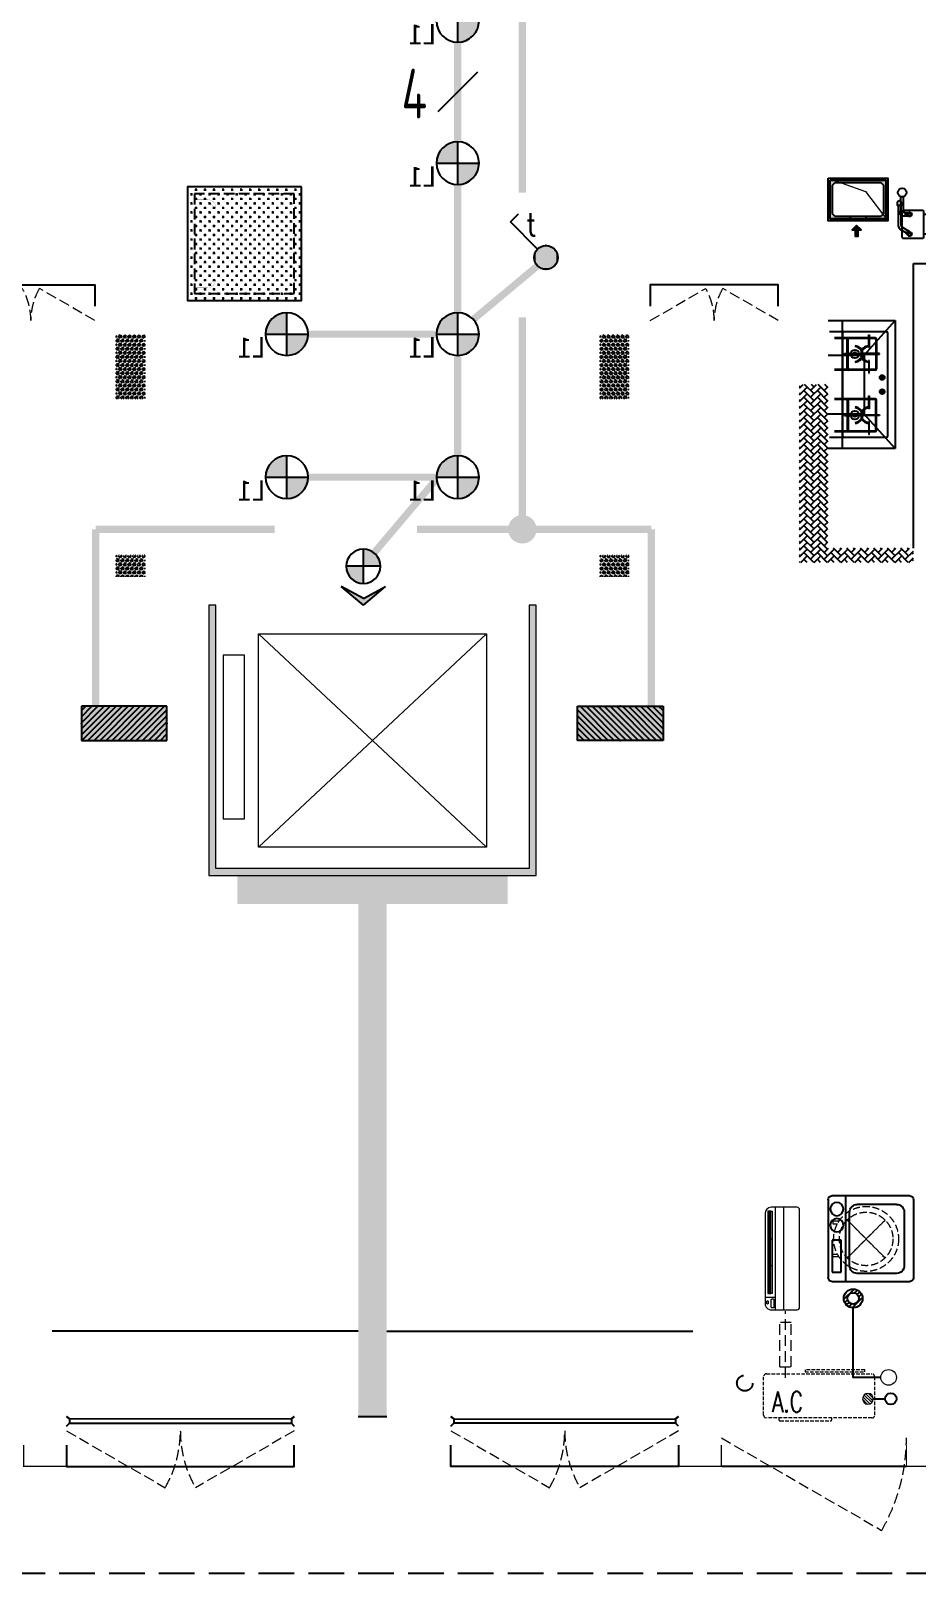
# Model space of a CAD drawing. Extents: x 5031545 to 5313844, y -886381 to -283477.
# Drawn here: x 5110114 to 5116339, y -791237 to -780402 of the extents above; entities that cross this region are included whole.
import ezdxf
from ezdxf.enums import TextEntityAlignment as Align

# ---------------------------------------------------------------- set-up
doc = ezdxf.new("R2010")
doc.units = 0
doc.header["$LTSCALE"] = 1000
doc.header["$MEASUREMENT"] = 0
for name, pattern in [('$1$DASH', [0.35, 0.25, -0.1]), ('__DASH', [0.35, 0.25, -0.1]), ('DASH', [0.35, 0.25, -0.1]), ('HIDDEN', [0.375, 0.25, -0.125])]:
    doc.linetypes.add(name, pattern=pattern)
doc.layers.get('0').update_dxf_attribs({"linetype": 'CONTINUOUS'})
for name, color, linetype in [('!!电气', 1, 'CONTINUOUS'), ('$RECOVER_210609100354-0', 7, 'CONTINUOUS'), ('$RECOVER_210609100354-25', 7, 'CONTINUOUS'), ('$RECOVER_210609100354-43', 7, 'CONTINUOUS'), ('3-栏杆1', 252, 'CONTINUOUS'), ('3.5方案汇报，与郭总、侯月琴确定户型_t8$0$2020.03.04 -1安徽标准化洋房户型(UA）_t8_t8$0$看线', 154, 'CONTINUOUS'), ('A-标注', 1, 'CONTINUOUS'), ('AH-FURNITURE', 1, 'CONTINUOUS'), ('DIM-照明', 7, 'CONTINUOUS'), ('E-天花灯具', 92, 'CONTINUOUS'), ('EQUIP-照明', 3, 'CONTINUOUS'), ('EQUIP-箱柜', 3, 'CONTINUOUS'), ('LVTRY', 252, 'CONTINUOUS'), ('VPIPE-凝结', 150, 'CONTINUOUS'), ('VPIPE-雨水', 4, 'DASH'), ('WIRE-动力', 7, 'CONTINUOUS'), ('WIRE-照明', 2, 'CONTINUOUS'), ('保温', 6, 'CONTINUOUS'), ('卫生间', 6, 'CONTINUOUS'), ('建筑-排气道', 252, 'CONTINUOUS'), ('看线', 185, 'CONTINUOUS')]:
    doc.layers.add(name, color=color, linetype=linetype)
for name, color, linetype, lineweight in [('3.5方案汇报，与郭总、侯月琴确定户型_t8$0$STAIR', 2, 'CONTINUOUS', 18), ('EQUIP_地漏', 7, 'CONTINUOUS', 18), ('PUB_HATCH', 8, 'CONTINUOUS', 9), ('VPIPE-废水', 31, 'TG_F', 18), ('WINDOW', 146, 'CONTINUOUS', 20), ('填充', 251, 'CONTINUOUS', 5), ('平面-空调室内机', 176, 'CONTINUOUS', 9), ('平面-空调预留孔', 252, 'CONTINUOUS', 15), ('立面-洞口示意', 252, 'CONTINUOUS', 13)]:
    doc.layers.add(name, color=color, linetype=linetype, lineweight=lineweight)
doc.styles.add('_TCH_DIM', font='SIMPLEX', dxfattribs={"bigfont": 'GBCBIG'})
doc.styles.add('_TCH_LABEL', font='COMPLEX', dxfattribs={"bigfont": 'GBCBIG'})
doc.styles.add('_TEL_DIM', font='simplex.shx', dxfattribs={"width": 0.8, "height": 3.5, "bigfont": 'hztxt.shx'})
doc.styles.add('DIM_FONT', font='SIMPLEX', dxfattribs={"width": 0.7, "bigfont": 'GBCBIG'})
doc.styles.get("Standard").update_dxf_attribs({"font": 'gbenor.shx', "bigfont": 'gbcbig.shx'})
doc.styles.add('TG_LINETYPE', font='SIMPLEX', dxfattribs={"width": 0.8, "height": 3, "bigfont": 'HZTXT'})
doc.styles.add('黑体', font='simhei.ttf')
doc.linetypes.add('TG_F', pattern='A,2,-0.3,["F",TG_LINETYPE,S=0.1,R=0,X=-0.23,Y=-0.15],0', length=2.3)
pattern_1 = [(90, (0, 0), (-16.49778, 1e-15), [9.525, -19.05]), (210, (0, 0), (8.24889, -14.2874966), [9.525, -19.05]), (150, (6e-16, 9.525), (-8.24889, -14.2874966), [9.525, -19.05])]
pattern_2 = [(45, (0, 0), (0, 47.4157523), [100.584, -33.528]), (135, (23.708, 23.708), (3e-15, 47.4157523), [100.584, -33.528])]

# ---------------------------------------------------------------- blocks, each defined once
blk = doc.blocks.new('ASDFSD')
at = {"layer": '3-栏杆1', "color": 5}
for p, q in [((681763, 334938), (681742, 334955)), ((681742, 334955), (681763, 334938)), ((683322, 334937), (681763, 334938)), ((681763, 334938), (681763, 334908)), ((683322, 334938), (683342, 334955)), ((683342, 334955), (683322, 334938)), ((683322, 334938), (683322, 334908)), ((681742, 334888), (681763, 334908)), ((681763, 334908), (683322, 334908)), ((683322, 334908), (683342, 334888)), ((683342, 334888), (683322, 334908))]:
    blk.add_line(p, q, dxfattribs=at)
blk = doc.blocks.new('RECTANG')
for p, q in [((1, 1), (0, 1)), ((0, 1), (0, 0)), ((1, 0), (1, 1)), ((0, 0), (1, 0))]:
    blk.add_line(p, q)
blk = doc.blocks.new('洗衣机')
at = {"layer": 'LVTRY'}
for p, q in [((3791567, 243472), (3791021, 243472)), ((3791117, 243472), (3791117, 242872)), ((3790994, 243445), (3790994, 242899)), ((3791145, 242982), (3791145, 243358)), ((3791199, 243413), (3791475, 243413)), ((3791529, 243358), (3791529, 242982)), ((3791595, 242899), (3791595, 243445)), ((3791475, 242928), (3791199, 242928)), ((3791021, 242872), (3791567, 242872))]:
    blk.add_line(p, q, dxfattribs=at)
at = {"layer": 'LVTRY', "extrusion": (0, 0, -1)}
for centre, major_axis, start_param, end_param in [((3791021, 243445), (0, 27.6), -1.570796, 0), ((3791567, 243445), (0, 27.6), 0, 1.570796), ((3791055, 243380), (0, 46.9), 3.141593, 9.424778), ((3791199, 243358), (0, 54.7), 4.712389, 6.283185), ((3791475, 243358), (0, 54.7), 0, 1.570796), ((3791055, 243266), (0, 46.9), 3.141593, 9.424778), ((3791199, 242982), (0, 54.7), 3.141593, 4.712389), ((3791475, 242982), (0, 54.7), 1.570796, 3.141593), ((3791021, 242899), (0, 27.6), 3.141593, 4.712389), ((3791567, 242899), (0, 27.6), 1.570796, 3.141593)]:
    blk.add_ellipse(centre, major_axis=major_axis, ratio=0.986385, start_param=start_param, end_param=end_param, dxfattribs=at)
at = {"layer": 'LVTRY', "xscale": 63.25620569481588, "yscale": 224.5369532744355, "zscale": 64.12934308941763, "rotation": 180}
blk.add_blockref('RECTANG', (3791085, 243162), dxfattribs=at)
blk = doc.blocks.new('dnfhfn')
at = {"color": 252, "linetype": '$1$DASH', "ltscale": 0.2}
for p, q in [((102, 463, 0), (122, 463, 0)), ((102, 417, 0), (102, 463, 0)), ((122, 463, 0), (122, 429, 0)), ((353, 463, 0), (333, 463, 0)), ((333, 463, 0), (333, 429, 0)), ((353, 417, 0), (353, 463, 0))]:
    blk.add_line(p, q, dxfattribs=at)
at = {"color": 252, "linetype": '$1$DASH', "ltscale": 0.2, "elevation": 0}
for points in [[(95, 360), (95, 360), (360, 95), (360, 95)], [(360, 360), (95, 95), (95, 95), (360, 360)]]:
    blk.add_lwpolyline(points, close=True, dxfattribs=at)
at = {"color": 252, "linetype": '$1$DASH', "ltscale": 0.2}
for radius in [228, 188]:
    blk.add_circle((228, 228, 0), radius, dxfattribs=at)
blk = doc.blocks.new('$TwtSys$00000543')
at = {"color": 252}
for p, q in [((-94, -9), (9, 94)), ((-9, -94), (94, 9)), ((12, 55), (42, 84)), ((40, 40), (66, 66)), ((55, 12), (84, 42)), ((-84, -42), (-55, -12)), ((-66, -66), (-40, -40)), ((-42, -84), (-12, -55))]:
    blk.add_line(p, q, dxfattribs=at)
for radius in [94, 56.4]:
    blk.add_circle((0, 0), radius, dxfattribs=at)
blk = doc.blocks.new('dongkong')
at = {"layer": '平面-空调预留孔', "color": 8, "linetype": 'HIDDEN', "ltscale": 0.3}
for p, q in [((-603796, 210900), (-603796, 210431)), ((-603836, 210821), (-603836, 210511)), ((-603836, 210821), (-603756, 210821)), ((-603756, 210821), (-603756, 210511))]:
    blk.add_line(p, q, dxfattribs=at)
blk.add_lwpolyline([(-603756, 210511), (-603836, 210511)], dxfattribs=at)
blk = doc.blocks.new('A$C001338C2')
at = {"color": 8}
for p, q in [((845, 304), (55, 304)), ((109, 215), (109, 304)), ((0, 249), (0, 22)), ((900, 22), (900, 249)), ((22, 0), (878, 0))]:
    blk.add_line(p, q, dxfattribs=at)
at = {"color": 8, "lineweight": 5}
for p, q in [((865, 279), (144, 279)), ((144, 279), (144, 266)), ((387, 279), (144, 279)), ((144, 279), (144, 253)), ((387, 240), (387, 279)), ((865, 279), (622, 279)), ((622, 279), (622, 240)), ((865, 253), (865, 279)), ((900, 215), (0, 215)), ((900, 143), (0, 143)), ((144, 266), (865, 266)), ((144, 240), (144, 253)), ((144, 253), (865, 253)), ((865, 240), (144, 240)), ((622, 240), (387, 240)), ((865, 266), (865, 240))]:
    blk.add_line(p, q, dxfattribs=at)
at = {"color": 8}
for points in [[(73, 275), (57, 275, -0.414214), (51, 281), (51, 283, -0.414214), (57, 289), (73, 289, -0.414214), (79, 283), (79, 281, -0.414214)], [(89, 226), (22, 226, -0.414214), (17, 232), (17, 243, -0.414214), (22, 249), (89, 249, -0.414214), (95, 243), (95, 232, -0.414214)]]:
    blk.add_lwpolyline(points, format="xyb", close=True, dxfattribs=at)
for centre, radius, start, end in [((55, 249), 55, 90, 180), ((845, 249), 55, 360, 90), ((22, 22), 22, 180, 270), ((878, 22), 22, 270, 360)]:
    blk.add_arc(centre, radius, start, end, dxfattribs=at)
blk = doc.blocks.new('$TwtSys$00000141')
at = {"color": 1}
for p, q in [((-47, 4), (-5, 46)), ((-47, 4), (-5, 46)), ((-44, -18), (18, 44)), ((-44, -18), (18, 44)), ((-33, -33), (33, 33)), ((-33, -33), (33, 33)), ((-16, -44), (44, 16)), ((-16, -44), (44, 16)), ((6, -46), (46, -6)), ((6, -46), (46, -6))]:
    blk.add_line(p, q, dxfattribs=at)
blk.add_circle((0, 0), 47, dxfattribs=at)
blk.add_circle((0, 0), 47, dxfattribs=at)
blk = doc.blocks.new('rtyryrtyeeretee')
at = {"layer": '平面-空调预留孔', "color": 252, "linetype": 'DASH', "ltscale": 0.1}
for p, q in [((669749, 343882), (669749, 343872)), ((669759, 343862), (670112, 343862)), ((670122, 343872), (670122, 343882))]:
    blk.add_line(p, q, dxfattribs=at)
blk.add_lwpolyline([(670402, 343882), (669662, 343882, -0.414214), (669642, 343902), (669642, 344172, -0.414214), (669662, 344192), (670402, 344192, -0.414214), (670422, 344172), (670422, 343902, -0.414214)], format="xyb", close=True, dxfattribs=at)
blk.add_lwpolyline([(670353, 344221), (669933, 344221), (669933, 344206), (670353, 344206)], close=True, dxfattribs=at)
for centre, start, end in [((669759, 343872), 180, 270), ((670112, 343872), 270, 0)]:
    blk.add_arc(centre, 10, start, end, dxfattribs=at)
at = {"layer": '平面-空调预留孔', "color": 252, "linetype": 'DASH', "ltscale": 0.1, "style": '_TCH_DIM', "width": 0.705882}
blk.add_text('A.C', height=146.9, dxfattribs=at).set_placement((669701, 343922))
blk = doc.blocks.new('VDVDVDCZSCCS')
at = {"layer": '保温', "linetype": 'Continuous', "ltscale": 10}
h = blk.add_hatch(dxfattribs=at)
h.set_pattern_fill('HEX', color=251, scale=10, angle=90, style=0)
h.set_pattern_definition(pattern_1)
h.paths.add_polyline_path([(546717, 372074), (546917, 372074), (546917, 372524), (546717, 372524)])
h = blk.add_hatch(dxfattribs=at)
h.set_pattern_fill('HEX', color=251, scale=10, angle=90, style=0)
h.set_pattern_definition(pattern_1)
h.paths.add_polyline_path([(550316, 372074), (550116, 372074), (550116, 372524), (550316, 372524)])
at = {"layer": '保温', "linetype": 'ByBlock', "ltscale": 10}
h = blk.add_hatch(dxfattribs=at)
h.set_pattern_fill('AR-HBONE', color=251, scale=55)
h.set_pattern_definition(pattern_2)
h.paths.add_polyline_path([(551717, 372174), (551716, 370924), (551516, 370924), (551517, 372174)])
h = blk.add_hatch(dxfattribs=at)
h.set_pattern_fill('AR-HBONE', color=251, scale=55)
h.set_pattern_definition(pattern_2)
h.paths.add_polyline_path([(551716, 370924), (551716, 371024), (552316, 371024), (552316, 370924)])
at = {"layer": '保温', "linetype": 'Continuous', "ltscale": 10}
h = blk.add_hatch(dxfattribs=at)
h.set_pattern_fill('HEX', color=251, scale=10, angle=90, style=0)
h.set_pattern_definition(pattern_1)
h.paths.add_polyline_path([(546717, 370824), (546917, 370824), (546917, 370974), (546717, 370974)])
h = blk.add_hatch(dxfattribs=at)
h.set_pattern_fill('HEX', color=251, scale=10, angle=90, style=0)
h.set_pattern_definition(pattern_1)
h.paths.add_polyline_path([(550316, 370824), (550116, 370824), (550117, 370974), (550317, 370974)])
h = blk.add_hatch(dxfattribs=at)
h.set_pattern_fill('HEX', color=251, scale=10, angle=90, style=0)
h.set_pattern_definition(pattern_1)
h.paths.add_polyline_path([(549467, 368524), (549467, 368724), (547567, 368724), (547567, 368524)])
h = blk.add_hatch(dxfattribs=at)
h.set_pattern_fill('HEX', color=251, scale=10, angle=90, style=0)
h.set_pattern_definition(pattern_1)
h.paths.add_polyline_path([(548417, 364924), (548617, 364924), (548617, 368524), (548417, 368524)])
at = {"layer": '保温', "color": 251, "linetype": 'Continuous', "ltscale": 10}
blk.add_line((548417, 364924), (548617, 364924), dxfattribs=at)
blk = doc.blocks.new('*U140')
h = blk.add_hatch(color=5)
h.set_gradient(color1=(0, 0, 255), rotation=180, tint=1)
h.paths.add_polyline_path([(0, 0), (-6.35, -6.35), (-6.35, -2.159), (-15, -2.159), (-15, 2.159), (-6.35, 2.159), (-6.35, 6.35)])
at = {"color": 0, "linetype": 'Continuous'}
blk.add_lwpolyline([(0, 0), (-6.35, -6.35), (-6.35, -2.159), (-15, -2.159), (-15, 2.159), (-6.35, 2.159), (-6.35, 6.35)], close=True, dxfattribs=at)
blk = doc.blocks.new('vcxvcdfvdxv')
at = {"layer": 'PUB_HATCH'}
blk.add_hatch(color=252, dxfattribs=at).paths.add_polyline_path([(582309, 371343), (582309, 371073), (582449, 371073), (582449, 371088), (582344, 371088), (582324, 371108), (582324, 371308), (582344, 371328), (582664, 371328), (582684, 371308), (582684, 371108), (582664, 371088), (582559, 371088), (582559, 371073), (582699, 371073), (582699, 371343)])
at = {"layer": 'AH-FURNITURE', "color": 252}
for p, q in [((582804, 371126), (582804, 371230)), ((582824, 371126), (582824, 371230)), ((582785, 371166), (582785, 371031)), ((582805, 371166), (582805, 371031)), ((582843, 371113), (582836, 371113)), ((582995, 371103), (582965, 371103)), ((582995, 371103), (582995, 370965)), ((582796, 371002), (582843, 370974)), ((582811, 371017), (582857, 370988)), ((582843, 371093), (582836, 371093)), ((582995, 370965), (582965, 370965))]:
    blk.add_line(p, q, dxfattribs=at)
for points in [[(582782, 371188, -1), (582808, 371188), (582808, 371166), (582782, 371166)], [(582836, 371090), (582821, 371090, -0.414214), (582801, 371110), (582801, 371126), (582827, 371126), (582827, 371116), (582836, 371116)], [(582965, 371124), (582965, 370944, -0.414214), (582955, 370934), (582825, 370934, -0.414214), (582815, 370944), (582815, 371124, -0.414214), (582825, 371134), (582955, 371134, -0.414214)], [(582866, 371116, -1), (582866, 371090), (582843, 371090), (582843, 371116)], [(582875, 370975, -1), (582856, 370956), (582841, 370972), (582859, 370990)]]:
    blk.add_lwpolyline(points, format="xyb", close=True, dxfattribs=at)
for centre, radius in [((582814, 371258), 30), ((582866, 371103), 15), ((582866, 371103), 10), ((582866, 370965), 15), ((582866, 370965), 10)]:
    blk.add_circle(centre, radius, dxfattribs=at)
for radius in [40, 20]:
    blk.add_arc((582825, 371031), radius, 180, 225, dxfattribs=at)
at = {"layer": 'LVTRY', "color": 252}
for p, q in [((583169, 371228), (583169, 370839)), ((583813, 371258), (583199, 371258)), ((583504, 371210), (583518, 371202)), ((583844, 370839), (583844, 371228)), ((583199, 370900), (583199, 371115)), ((583261, 371177), (583466, 371177)), ((583475, 371199), (583436, 371096)), ((583454, 371086), (583524, 371171)), ((583588, 371115), (583588, 370900)), ((583629, 370900), (583629, 371115)), ((583690, 371177), (583752, 371177)), ((583813, 371115), (583813, 370900)), ((582449, 371088), (582449, 371073)), ((582559, 371088), (582559, 371073)), ((583436, 371096), (583454, 371086)), ((583199, 370808), (583813, 370808)), ((583527, 370839), (583261, 370839)), ((583752, 370839), (583690, 370839)), ((582894, 368758), (582894, 370758)), ((582894, 370758), (583994, 370758)), ((583994, 370758), (583994, 369632)), ((582294, 370358), (582764, 370358)), ((582394, 369458), (582394, 370358)), ((582548, 370115), (582764, 370358)), ((582764, 370358), (582764, 369458)), ((582704, 370278), (582304, 370278)), ((582339, 370238), (582624, 370238)), ((582339, 370233), (582624, 370233)), ((582394, 370268), (582394, 369548)), ((582579, 370168), (582579, 370258)), ((582579, 370258), (582583, 370258)), ((582583, 370258), (582583, 370168)), ((582714, 369548), (582714, 370268)), ((582409, 370126), (582536, 370126)), ((582409, 370121), (582409, 370126)), ((582429, 370018), (582429, 370228)), ((582434, 370018), (582434, 370228)), ((582654, 370126), (582526, 370126)), ((582526, 370126), (582526, 370121)), ((582536, 370126), (582536, 370121)), ((582583, 370168), (582579, 370168)), ((582629, 370228), (582629, 370018)), ((582634, 370228), (582634, 370018)), ((582654, 370121), (582654, 370126)), ((582294, 370115), (582548, 370115)), ((582394, 369700), (582394, 370115)), ((582536, 370121), (582409, 370121)), ((582526, 370121), (582654, 370121)), ((582548, 370115), (582548, 369700)), ((582583, 370078), (582579, 370078)), ((582579, 370078), (582579, 369988)), ((582583, 369988), (582583, 370078)), ((582624, 370013), (582339, 370013)), ((582624, 370008), (582339, 370008)), ((582579, 369988), (582583, 369988)), ((582693, 369958), (582654, 369958)), ((582674, 369939), (582674, 369978)), ((582624, 369808), (582339, 369808)), ((582624, 369803), (582339, 369803)), ((582579, 369738), (582579, 369828)), ((582579, 369828), (582583, 369828)), ((582583, 369828), (582583, 369738)), ((582693, 369858), (582654, 369858)), ((582674, 369839), (582674, 369878)), ((582548, 369700), (582294, 369700)), ((582536, 369696), (582409, 369696)), ((582409, 369696), (582409, 369691)), ((582409, 369691), (582536, 369691)), ((582429, 369798), (582429, 369588)), ((582434, 369798), (582434, 369588)), ((582526, 369691), (582526, 369696)), ((582526, 369696), (582654, 369696)), ((582654, 369691), (582526, 369691)), ((582536, 369691), (582536, 369696)), ((582764, 369458), (582548, 369700)), ((582583, 369738), (582579, 369738)), ((582629, 369588), (582629, 369798)), ((582634, 369588), (582634, 369798)), ((582654, 369696), (582654, 369691)), ((582339, 369583), (582624, 369583)), ((582583, 369648), (582579, 369648)), ((582579, 369648), (582579, 369558)), ((582583, 369558), (582583, 369648)), ((583970, 369632), (583970, 369220)), ((583989, 369632), (583970, 369632)), ((583989, 369632), (583989, 368808)), ((584562, 369632), (583989, 369632)), ((584562, 368808), (584562, 369632)), ((582304, 369538), (582704, 369538)), ((582339, 369578), (582624, 369578)), ((582579, 369558), (582583, 369558)), ((582764, 369458), (582294, 369458)), ((583926, 369215), (583945, 369217)), ((583970, 368805), (583926, 369215)), ((583945, 369217), (583989, 368808)), ((583980, 369197), (583949, 369192)), ((583989, 369220), (583970, 369220)), ((583980, 369197), (583989, 369131)), ((583985, 368832), (583989, 368832)), ((583989, 368808), (583970, 368805)), ((583989, 368808), (584562, 368808))]:
    blk.add_line(p, q, dxfattribs=at)
for points in [[(582294, 371358), (582714, 371358), (582714, 371058), (582294, 371058)], [(582309, 371343), (582699, 371343), (582699, 371073), (582309, 371073)], [(582664, 371088), (582344, 371088), (582324, 371108), (582324, 371308), (582344, 371328), (582664, 371328), (582684, 371308), (582684, 371108), (582664, 371088)], [(584562, 368845), (584594, 368845), (584594, 369595), (584562, 369595)]]:
    blk.add_lwpolyline(points, close=True, dxfattribs=at)
for centre, radius in [((583445, 371207), 20.5), ((583568, 371207), 20.5), ((583649, 371207), 20.5), ((583394, 371008), 25.6), ((583716, 371008), 25.6), ((582481, 370123), 29.7), ((582481, 370123), 11.7), ((582674, 369958), 17), ((582674, 369858), 17), ((582481, 369693), 29.7), ((582481, 369693), 11.7)]:
    blk.add_circle(centre, radius, dxfattribs=at)
for centre, radius, start, end in [((583199, 371228), 30.7, 90, 180), ((583494, 371192), 20.5, 60, 159.4623), ((583813, 371228), 30.7, 360, 90), ((583261, 371115), 61.4, 90, 180), ((583508, 371184), 20.5, 320.5377, 60), ((583527, 371115), 61.4, 360, 90), ((583690, 371115), 61.4, 90, 180), ((583752, 371115), 61.4, 360, 90), ((583261, 370900), 61.4, 180, 270), ((583527, 370900), 61.4, 270, 360), ((583690, 370900), 61.4, 180, 270), ((583752, 370900), 61.4, 270, 360), ((583199, 370839), 30.7, 180, 270), ((583813, 370839), 30.7, 270, 360), ((582404, 370268), 10, 90, 180), ((582439, 370228), 10, 90, 180), ((582439, 370228), 5, 90, 180), ((582624, 370228), 10, 0, 90), ((582624, 370228), 5, 0, 90), ((582704, 370268), 10, 0, 90), ((582481, 370123), 56.7, 2.2742, 87.7258), ((582481, 370123), 52.2, 2.4704, 87.5296), ((582581, 370123), 56.7, 92.2742, 177.7258), ((582581, 370123), 52.2, 92.4704, 177.5296), ((582439, 370018), 10, 180, 270), ((582439, 370018), 5, 180, 270), ((582481, 370123), 56.7, 272.2742, 357.7258), ((582481, 370123), 52.2, 272.4704, 357.5296), ((582581, 370123), 56.7, 182.2742, 267.7258), ((582581, 370123), 52.2, 182.4704, 267.5296), ((582624, 370018), 5, 270, 0), ((582624, 370018), 10, 270, 0), ((582439, 369798), 10, 90, 180), ((582439, 369798), 5, 90, 180), ((582624, 369798), 10, 0, 90), ((582624, 369798), 5, 0, 90), ((582481, 369693), 56.7, 2.2742, 87.7258), ((582481, 369693), 52.2, 2.4704, 87.5296), ((582481, 369693), 56.7, 272.2742, 357.7258), ((582481, 369693), 52.2, 272.4704, 357.5296), ((582581, 369693), 56.7, 92.2742, 177.7258), ((582581, 369693), 56.7, 182.2742, 267.7258), ((582581, 369693), 52.2, 92.4704, 177.5296), ((582581, 369693), 52.2, 182.4704, 267.5296), ((582439, 369588), 10, 180, 270), ((582439, 369588), 5, 180, 270), ((582624, 369588), 5, 270, 0), ((582624, 369588), 10, 270, 0), ((582404, 369548), 10, 180, 270), ((582704, 369548), 10, 270, 0)]:
    blk.add_arc(centre, radius, start, end, dxfattribs=at)
at = {"layer": '平面-空调预留孔', "color": 252}
for p, q in [((584063, 371185), (584063, 371312)), ((584063, 371312), (584156, 371312)), ((584162, 371292), (584162, 371306)), ((584169, 371286), (584368, 371286)), ((584375, 371292), (584375, 371306)), ((584381, 371312), (584474, 371312)), ((584474, 371312), (584474, 371185)), ((584467, 371178), (584070, 371178))]:
    blk.add_line(p, q, dxfattribs=at)
blk.add_lwpolyline([(584345, 371332), (584358, 371358), (584454, 371358), (584467, 371332), (584494, 371332), (584494, 371185, -0.414214), (584467, 371158), (584070, 371158, -0.414214), (584044, 371185), (584044, 371332), (584070, 371332), (584083, 371358), (584180, 371358), (584193, 371332)], format="xyb", close=True, dxfattribs=at)
for centre, radius in [((584180, 371306), 10.6), ((584268, 371306), 15.8), ((584358, 371306), 10.6)]:
    blk.add_circle(centre, radius, dxfattribs=at)
for centre, start, end in [((584156, 371306), 360, 90), ((584169, 371292), 180, 270), ((584368, 371292), 270, 0), ((584381, 371306), 90, 180), ((584070, 371185), 180, 270), ((584467, 371185), 270, 0)]:
    blk.add_arc(centre, 6.6, start, end, dxfattribs=at)
at = {"layer": '立面-洞口示意', "color": 252}
blk.add_lwpolyline([(582294, 371358), (582557, 371264), (582714, 371058)], dxfattribs=at)
at = {"layer": '建筑-排气道', "color": 252, "xscale": -5, "yscale": 5, "zscale": 5, "rotation": 270}
blk.add_blockref('*U140', (582494, 371026), dxfattribs=at)
at = {"layer": 'LVTRY', "color": 252, "style": 'DIM_FONT', "width": 0.8, "flags": 9}
for tag in ['YSIZE', 'XSIZE']:
    blk.add_attdef(tag, (583506, 371257), '', height=0.5, rotation=90, dxfattribs=at)
blk = doc.blocks.new('BFBTCSD')
at = {"layer": '卫生间', "color": 252, "linetype": 'DASH'}
blk.add_lwpolyline([(706817, 673857), (705217, 673857), (705217, 672657), (684017, 672657), (684017, 673857), (681417, 673857), (681417, 683557), (683217, 683557), (683217, 684557), (689717, 684557), (689717, 689157), (698117, 689157), (698117, 684657), (697817, 684657), (697817, 683557), (699117, 683557), (699117, 684557), (706017, 684557), (706017, 683557), (706817, 683557)], dxfattribs=at)
blk = doc.blocks.new('DBDBDBDB')
at = {"layer": '保温', "linetype": 'Continuous', "ltscale": 10}
h = blk.add_hatch(dxfattribs=at)
h.set_pattern_fill('CROSS', color=5, scale=20, angle=90, style=0)
h.set_pattern_definition([(90, (0, 0), (-31.75, 31.75), [15.875, -47.625]), (180, (7.938, 7.937), (-31.75, -31.75), [15.875, -47.625])])
h.paths.add_polyline_path([(286317, 682397), (287117, 682397), (287117, 681597), (286317, 681597)])
at = {"color": 6}
blk.add_lwpolyline([(286317, 682397), (287117, 682397), (287117, 681597), (286317, 681597)], close=True, dxfattribs=at)
at = {"color": 6, "linetype": '__DASH', "ltscale": 0.3}
blk.add_lwpolyline([(286367, 682347), (287067, 682347), (287067, 681647), (286367, 681647)], close=True, dxfattribs=at)
at = {"color": 2, "linetype": '__DASH', "ltscale": 0.2, "const_width": 1}
for points in [[(287067, 682307), (286977, 682307, 0.414214), (286917, 682247), (286917, 681747, 0.414214), (286977, 681687), (287067, 681687)], [(287067, 682287), (286977, 682287, 0.414214), (286937, 682247), (286937, 681747, 0.414214), (286977, 681707), (287067, 681707)]]:
    blk.add_lwpolyline(points, format="xyb", dxfattribs=at)
blk = doc.blocks.new('A$C146474E2')
at = {"layer": '填充'}
h = blk.add_hatch(dxfattribs=at)
h.set_pattern_fill('隔热材料02', color=252, scale=100, style=0)
h.set_pattern_definition([(0, (-1162608.4, -604838.63), (0, 50), []), (0, (-1162608.4, -604821.965), (0, 50), []), (270, (-1162564.657, -604813.334), (50, -9e-15), [5.01775, -44.98225]), (270, (-1162602.116, -604813.334), (50, -9e-15), [5.01775, -44.98225]), (90, (-1162576.604, -604847.263), (-50, 3e-15), [5.01775, -44.98225]), (90, (-1162590.17, -604847.263), (-50, 3e-15), [5.01775, -44.98225]), (180, (-1162558.374, -604855.3), (-6e-15, -50), [50.02425, 0.02425]), (135, (-1162572.33, -604852.79), (3e-15, 49.99987405), [4.268, -66.44275]), (116.56505, (-1162525.35, -604849.772), (0.00011283, 49.99993342), [2.805, -108.9985]), (116.56505, (-1162575.35, -604849.772), (0.00011283, 49.99993342), [2.805, -108.9985]), (153.43495, (-1162517.314, -604855.3), (-0.0001128, 49.9999334), [5.61, -106.1935]), (153.43495, (-1162567.314, -604855.3), (-0.0001128, 49.9999334), [5.61, -106.1935]), (63.43495, (-1162526.604, -604842.245), (-0.00011283, 49.99993342), [26.714, -85.0895]), (63.43495, (-1162576.604, -604842.245), (-0.00011283, 49.99993342), [26.714, -85.0895]), (116.56505, (-1162514.657, -604813.334), (0.00011283, 49.99993342), [2.805, -108.9985]), (116.56505, (-1162564.657, -604813.334), (0.00011283, 49.99993342), [2.805, -108.9985]), (135, (-1162565.91, -604810.825), (3e-15, 49.99987405), [4.268, -66.44275]), (153.43495, (-1162518.93, -604807.807), (-0.0001128, 49.9999334), [5.61, -106.1935]), (153.43495, (-1162568.93, -604807.807), (-0.0001128, 49.9999334), [5.61, -106.1935]), (45, (-1162600.86, -604810.825), (0, 49.99987405), [4.268, -66.44275]), (63.43495, (-1162552.116, -604813.334), (-0.00011283, 49.99993342), [2.805, -108.9985]), (63.43495, (-1162602.116, -604813.334), (-0.00011283, 49.99993342), [2.805, -108.9985]), (26.56505, (-1162547.843, -604807.807), (0.0001128, 49.9999334), [5.61, -106.1935]), (26.56505, (-1162597.843, -604807.807), (0.0001128, 49.9999334), [5.61, -106.1935]), (116.56505, (-1162540.17, -604842.245), (0.00011283, 49.99993342), [26.714, -85.0895]), (116.56505, (-1162590.17, -604842.245), (0.00011283, 49.99993342), [26.714, -85.0895]), (45, (-1162594.44, -604852.79), (0, 49.99987405), [4.268, -66.44275]), (63.43495, (-1162541.423, -604849.772), (-0.00011283, 49.99993342), [2.805, -108.9985]), (63.43495, (-1162591.423, -604849.772), (-0.00011283, 49.99993342), [2.805, -108.9985]), (26.56505, (-1162549.46, -604855.3), (0.0001128, 49.9999334), [5.61, -106.1935]), (26.56505, (-1162599.46, -604855.3), (0.0001128, 49.9999334), [5.61, -106.1935])])
h.paths.add_polyline_path([(35500, 5800), (35450, 5800), (35450, 3900), (37750, 3900), (37750, 5800), (37700, 5800), (37700, 3950), (35500, 3950)])
at = {"layer": '$RECOVER_210609100354-0', "color": 252, "const_width": 8}
for points in [[(34150, -100), (34150, -250), (34450, -250), (34450, -100)], [(39050, -100), (39050, -250), (38750, -250), (38750, -100)], [(40650, -100), (40650, -250), (40350, -250), (40350, -100)]]:
    blk.add_lwpolyline(points, dxfattribs=at)
at = {"layer": '3.5方案汇报，与郭总、侯月琴确定户型_t8$0$2020.03.04 -1安徽标准化洋房户型(UA）_t8_t8$0$看线', "color": 252, "ltscale": 10}
for p, q in [((36500, 700), (34350, 700)), ((36700, 700), (38850, 700))]:
    blk.add_line(p, q, dxfattribs=at)
at = {"layer": '3.5方案汇报，与郭总、侯月琴确定户型_t8$0$STAIR', "color": 252}
for p, q in [((37400, 5600), (35800, 4100)), ((35800, 5600), (37400, 4100))]:
    blk.add_line(p, q, dxfattribs=at)
for points in [[(35800, 4100), (35800, 5600), (37400, 5600), (37400, 4100)], [(35700, 4300), (35700, 5450), (35550, 5450), (35550, 4300)]]:
    blk.add_lwpolyline(points, close=True, dxfattribs=at)
at = {"layer": 'VPIPE-凝结', "color": 252, "ltscale": 0.1}
for points in [[(40170, 375), (39976, 375), (39976, 864)], [(40118, 225), (40200, 225)]]:
    blk.add_lwpolyline(points, dxfattribs=at)
blk.add_circle((40240, 225), 40, dxfattribs=at)
at = {"layer": 'VPIPE-废水', "color": 252}
blk.add_circle((40225, 375), 55, dxfattribs=at)
at = {"layer": 'VPIPE-雨水', "color": 252}
blk.add_circle((39215, 335), 55, dxfattribs=at)
at = {"layer": 'WINDOW', "color": 252, "linetype": 'DASH', "ltscale": 0.3}
for points in [[(33750, 7800), (34140, 8025, -0.131605), (34200, 7800)], [(34650, 7800), (34260, 8025, 0.131605), (34200, 7800)], [(38550, 7800), (38940, 8025, -0.131605), (39000, 7800)], [(39450, 7800), (39060, 8025, 0.131605), (39000, 7800)], [(34450, 0), (35143, -400, 0.131652), (35250, 0)], [(36050, 0), (35357, -400, -0.131652), (35250, 0)], [(37150, 0), (37843, -400, 0.131652), (37950, 0)], [(38750, 0), (38057, -400, -0.131652), (37950, 0)], [(39050, -50), (40176, -700, 0.131652), (40350, -50)]]:
    blk.add_lwpolyline(points, format="xyb", dxfattribs=at)
at = {"layer": '填充', "color": 252}
blk.add_lwpolyline([(35500, 5800), (35450, 5800), (35450, 3900), (37750, 3900), (37750, 5800), (37700, 5800), (37700, 3950), (35500, 3950)], close=True, dxfattribs=at)
at = {"layer": '看线', "color": 252, "ltscale": 0.5}
for points in [[(33750, 7900), (33750, 8050), (34650, 8050), (34650, 7900)], [(39450, 7900), (39450, 8050), (38550, 8050), (38550, 7900)], [(34450, -100), (34450, -250), (36050, -250), (36050, -100)], [(38750, -100), (38750, -250), (37150, -250), (37150, -100)], [(40350, -250), (39050, -250)]]:
    blk.add_lwpolyline(points, dxfattribs=at)
at = {"layer": '$RECOVER_210609100354-25', "color": 252}
blk.add_blockref('洗衣机', (-3751194, -241822), dxfattribs=at)
at = {"layer": '$RECOVER_210609100354-43', "color": 252, "xscale": 0.7000000000000001, "yscale": 0.7000000000000001, "zscale": 0.7000000000000001}
blk.add_blockref('$TwtSys$00000543', (39976, 930), dxfattribs=at)
at = {"color": 252, "xscale": -1}
for name, p in [('BFBTCSD', (731217, -673657)), ('DBDBDBDB', (322417, -673657))]:
    blk.add_blockref(name, p, dxfattribs=at)
at = {"color": 252}
for name, p in [('VDVDVDCZSCCS', (-511917, -364824)), ('vcxvcdfvdxv', (-542494, -362558)), ('rtyryrtyeeretee', (-630295, -343792))]:
    blk.add_blockref(name, p, dxfattribs=at)
at = {"layer": '3-栏杆1', "color": 252}
blk.add_blockref('ASDFSD', (-647292, -334855), dxfattribs=at)
at = {"layer": '3-栏杆1', "color": 252, "xscale": -1}
blk.add_blockref('ASDFSD', (720492, -334855), dxfattribs=at)
at = {"layer": 'EQUIP_地漏', "color": 252, "xscale": 0.7000000000000001, "yscale": 0.7000000000000001, "zscale": 0.7000000000000001}
blk.add_blockref('$TwtSys$00000543', (39976, 930), dxfattribs=at)
at = {"layer": 'EQUIP_地漏', "color": 252, "xscale": 0.8, "yscale": -0.8, "zscale": 0.8, "rotation": 180}
blk.add_blockref('$TwtSys$00000141', (40080, 225), dxfattribs=at)
at = {"layer": '平面-空调室内机', "color": 252, "ltscale": 0.3, "xscale": -1, "rotation": 180}
blk.add_blockref('dongkong', (643296, 211271), dxfattribs=at)
at = {"layer": '平面-空调预留孔', "color": 252, "xscale": 0.800000000046565, "yscale": 0.800000000046565, "zscale": 0.800000000046565, "rotation": 90.00000023343011}
blk.add_blockref('A$C001338C2', (39600, 850), dxfattribs=at)
at = {"layer": '平面-空调预留孔', "color": 252, "rotation": 90.00000000000001}
blk.add_blockref('dnfhfn', (40295, 1120, 0), dxfattribs=at)
blk = doc.blocks.new('*X8')
at = {"color": 0}
for p, q in [((-250, 32.8), (-82.8, 200)), ((-250, 68.2), (-118.2, 200)), ((-250, 103.6), (-153.6, 200)), ((-250, 138.9), (-188.9, 200)), ((-250, 174.3), (-224.3, 200)), ((-247.5, 0), (-47.5, 200)), ((-212.1, 0), (-12.1, 200)), ((-176.8, 0), (23.2, 200)), ((-141.4, 0), (58.6, 200)), ((-106.1, 0), (93.9, 200)), ((-70.7, 0), (129.3, 200)), ((-35.4, 0), (164.6, 200)), ((0, 0), (200, 200)), ((35.4, 0), (235.4, 200)), ((70.7, 0), (250, 179.3)), ((106.1, 0), (250, 143.9)), ((141.4, 0), (250, 108.6)), ((176.8, 0), (250, 73.2)), ((212.1, 0), (250, 37.9)), ((247.5, 0), (250, 2.5))]:
    blk.add_line(p, q, dxfattribs=at)
blk = doc.blocks.new('$equip$00001421')
for p, q in [((0.75, 0.6), (-0.75, 0.6)), ((-0.75, 0.6), (-0.75, 0)), ((0.75, 0), (0.75, 0.6)), ((-0.75, 0), (0.75, 0))]:
    blk.add_line(p, q)
at = {"const_width": 0.6}
blk.add_lwpolyline([(-0.75, 0.3), (0.75, 0.3)], dxfattribs=at)
for p in [(0, 0.6), (-0.75, 0.3), (0.75, 0.3), (0, 0)]:
    blk.add_point(p)
at = {"xscale": 0.00300000000061118, "yscale": 0.00300000000061118, "zscale": 0.00300000000061118}
blk.add_blockref('*X8', (0, 0), dxfattribs=at)
at = {"style": '_TCH_LABEL', "flags": 9}
blk.add_attdef('A', (0, 0), '', height=0.00002, dxfattribs=at)
blk = doc.blocks.new('DFADS')
at = {"layer": 'A-标注'}
h = blk.add_hatch(color=251, dxfattribs=at)
h.paths.add_polyline_path([(3405.6, 358.33), (3411.6, 358.33, 0.414214), (3405.6, 364.33)])
h.paths.add_polyline_path([(3399.6, 358.33, 0.414214), (3405.6, 352.33), (3405.6, 358.33)])
at = {"layer": 'A-标注', "color": 92}
for p, q in [((3405.6, 352.33), (3405.6, 364.33)), ((3411.6, 358.33), (3399.6, 358.33))]:
    blk.add_line(p, q, dxfattribs=at)
blk.add_circle((3405.6, 358.33), 6, dxfattribs=at)
at = {"layer": 'A-标注', "color": 3, "style": '黑体'}
blk.add_text('L1', height=5.76, dxfattribs=at).set_placement((3411.58, 351.7))
blk = doc.blocks.new('SRTF')
at = {"layer": 'A-标注'}
h = blk.add_hatch(color=251, dxfattribs=at)
h.paths.add_polyline_path([(3479.45, 924.12), (3480.78, 925.68), (3479.45, 927.24), (3480.3, 925.68)])
edge = h.paths.add_edge_path()
edge.add_line((3478.04, 925.68), (3476.84, 925.68))
edge.add_arc((3478.04, 925.68), 1.2, 540, 630)
edge.add_line((3478.04, 924.48), (3478.04, 925.68))
edge = h.paths.add_edge_path()
edge.add_line((3478.04, 926.88), (3478.04, 925.68))
edge.add_line((3478.04, 925.68), (3479.24, 925.68))
edge.add_arc((3478.04, 925.68), 1.2, 360, 450)
at = {"layer": 'A-标注', "color": 92}
for p, q in [((3478.04, 924.48), (3478.04, 926.88)), ((3480.78, 925.68), (3479.45, 927.24)), ((3480.3, 925.68), (3479.45, 927.24)), ((3479.24, 925.68), (3476.84, 925.68)), ((3480.78, 925.68), (3479.45, 924.12)), ((3480.3, 925.68), (3479.45, 924.12))]:
    blk.add_line(p, q, dxfattribs=at)
blk.add_circle((3478.04, 925.68), 1.2, dxfattribs=at)
blk = doc.blocks.new('$equip$00001822')
for p, q in [((0.147, 0.356), (0.625, 0.833)), ((0.625, 0.833), (0.766, 0.692))]:
    blk.add_line(p, q)
blk.add_circle((0, 0.208), 0.208)
for p in [(0, 0.417), (-0.208, 0.208), (-0.015, 0.001), (0.208, 0.208)]:
    blk.add_point(p)
for points in [[(-0.18, 0.313), (0.18, 0.313), (-0.208, 0.208), (0.208, 0.208)], [(-0.104, 0.389), (0.104, 0.389), (-0.18, 0.313), (0.18, 0.313)], [(0, 0.417), (0, 0.417), (-0.104, 0.389), (0.104, 0.389)], [(-0.18, 0.104), (0.18, 0.104), (-0.208, 0.208), (0.208, 0.208)], [(-0.104, 0.028), (0.104, 0.028), (-0.18, 0.104), (0.18, 0.104)], [(0, 0), (0, 0), (-0.104, 0.028), (0.104, 0.028)]]:
    blk.add_solid(points)
at = {"color": 7, "style": '_TEL_DIM'}
blk.add_attdef('$TEXT$', text='', height=0.4, dxfattribs=at).set_placement((0.581, 0.465), align=Align.MIDDLE_CENTER)
at = {"color": 7, "style": '_TEL_DIM', "flags": 1}
blk.add_attdef('A', text='', height=0.00002, dxfattribs=at).set_placement((0, 0), align=Align.MIDDLE_CENTER)
blk = doc.blocks.new('$TelecSys$00000095')
blk.add_line((0.4, 0.4), (-0.4, -0.4))
at = {"width": 0.8}
blk.add_attdef('N', text='', height=1, dxfattribs=at).set_placement((-0.017, 1.056), align=Align.MIDDLE)

msp = doc.modelspace()

# ---------------------------------------------------------------- linework, layer by layer
at = {"layer": 'DIM-照明', "const_width": 100}
msp.add_lwpolyline([(5113515.7, -783903.4, 1), (5113615.7, -783903.4, 1)], format="xyb", close=True, dxfattribs=at)
at = {"layer": 'WIRE-动力', "color": 6, "const_width": 50}
for points in [[(5114047.9, -779819.1), (5113764.9, -779819.1), (5113565.7, -780027.9), (5113565.7, -781538.5)], [(5113565.7, -782414.6), (5113565.7, -783903.4)], [(5110568.5, -783903.4), (5110568.5, -785146.7)], [(5111826.2, -783903.4), (5110568.5, -783903.4)], [(5113765.7, -783903.4), (5112826.8, -783903.4)], [(5114471.6, -783903.4), (5113765.7, -783903.4)], [(5114471.6, -783903.4), (5114471.6, -785146.7)]]:
    msp.add_lwpolyline(points, dxfattribs=at)
at = {"layer": 'WIRE-照明', "color": 2, "linetype": 'Continuous', "const_width": 50}
for points in [[(5113111.6, -781181.7), (5113111.6, -780481.7)], [(5113111.6, -782382), (5113111.6, -781481.7)], [(5113674.7, -782050.8), (5113221.2, -782429.6)], [(5112961.6, -782532), (5112061.6, -782532)], [(5113111.6, -783387), (5113111.6, -782682)], [(5112961.6, -783537), (5112061.6, -783537)], [(5112523.9, -784069.5), (5112962.3, -783551.2)]]:
    msp.add_lwpolyline(points, dxfattribs=at)

# ---------------------------------------------------------------- block references
at = {"layer": '!!电气', "color": 2}
msp.add_blockref('A$C146474E2', (5075913.5, -790236.7), dxfattribs=at)
at = {"layer": 'DIM-照明', "color": 2}
ref = msp.add_blockref('$TelecSys$00000095', (5113111.6, -780831.7), dxfattribs=dict(at, xscale=-350, yscale=350, zscale=350, rotation=270))
ref.add_attrib('N', '4', dxfattribs={"layer": '0', "color": 7, "height": 350, "width": 0.8}).set_placement((5112807.1, -780842.1), align=Align.MIDDLE)
at = {"layer": 'E-天花灯具', "xscale": -25.0000479811577, "yscale": 25.0000479811577, "zscale": 25.0000479811577}
for p in [(5198251.9, -789289.9), (5198251.9, -790289.9), (5197051.9, -791490.2), (5198251.9, -791490.2), (5197051.9, -792495.2), (5198251.9, -792495.2)]:
    msp.add_blockref('DFADS', p, dxfattribs=at)
at = {"layer": 'E-天花灯具', "xscale": -100.0001919246308, "yscale": 100.0001919246308, "zscale": 100.0001919246308, "rotation": 90}
msp.add_blockref('SRTF', (5205017.1, -436358.6), dxfattribs=at)
at = {"layer": 'EQUIP-照明', "color": 2}
ref = msp.add_blockref('$equip$00001822', (5113814.9, -781993.9), dxfattribs=dict(at, xscale=400, yscale=400, zscale=400, rotation=90.00000000975052))
ref.add_attrib('$TEXT$', 't', dxfattribs={"layer": '0', "color": 7, "height": 160, "style": '_TEL_DIM'}).set_placement((5113629.1, -781761.7), align=Align.MIDDLE_CENTER)
at = {"layer": 'EQUIP-箱柜', "color": 2, "xscale": 399.9999999999999, "yscale": 399.9999999999999, "zscale": 399.9999999999999, "rotation": 0.0001673521984301152}
msp.add_blockref('$equip$00001421', (5110769.3, -785386.7), dxfattribs=at)
at = {"layer": 'EQUIP-箱柜', "color": 2, "xscale": -400, "yscale": 400, "zscale": 400}
msp.add_blockref('$equip$00001421', (5114254, -785386.7), dxfattribs=at)

doc.saveas('drawing.dxf')
